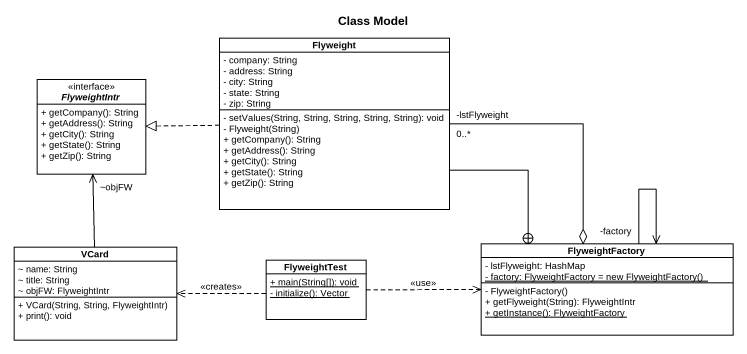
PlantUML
@startuml
title Class Model
hide circle
hide empty members
skinparam classAttributeIconSize 0
class Flyweight {
  - company: String
  - address: String
  - city: String
  - state: String
  - zip: String
  - setValues(String, String, String, String, String): void
  - Flyweight(String)
  + getCompany(): String
  + getAddress(): String
  + getCity(): String
  + getState(): String
  + getZip(): String
}
interface FlyweightIntr <<interface>> {
  + getCompany(): String
  + getAddress(): String
  + getCity(): String
  + getState(): String
  + getZip(): String
}
class VCard {
  ~ name: String
  ~ title: String
  ~ objFW: FlyweightIntr
  + VCard(String, String, FlyweightIntr)
  + print(): void
}
class FlyweightTest {
  {static} + main(String[]): void
  {static} - initialize(): Vector
}
class FlyweightFactory {
  - lstFlyweight: HashMap
  {static} {field} - factory: FlyweightFactory = new FlyweightFactory()
  - FlyweightFactory()
  + getFlyweight(String): FlyweightIntr
  {static} + getInstance(): FlyweightFactory
}
Flyweight .left.|> FlyweightIntr
Flyweight --+ FlyweightFactory
Flyweight "-lstFlyweight\n0..*" --o FlyweightFactory
VCard -up-> "~objFW" FlyweightIntr
FlyweightTest .left.> VCard : <<creates>>
FlyweightTest .right.> FlyweightFactory : <<use>>
FlyweightFactory <-- "-factory" FlyweightFactory
@enduml
